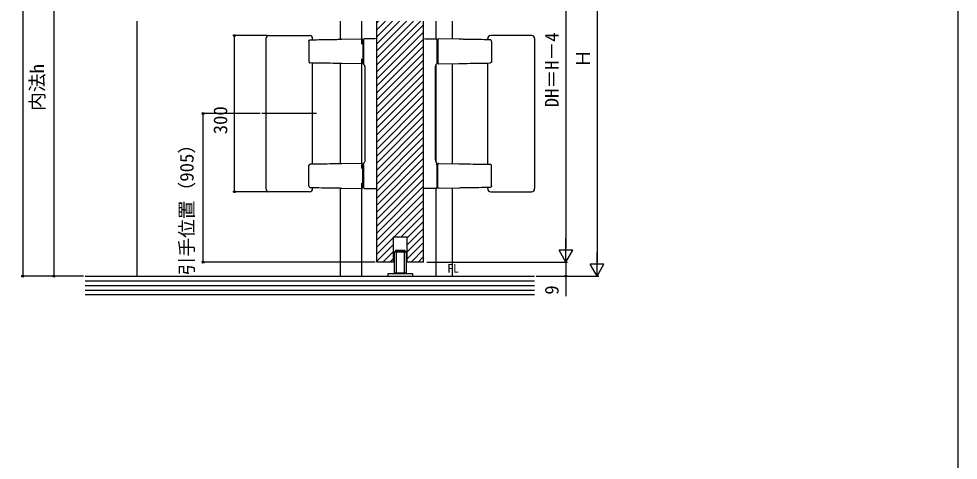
# Model space of a CAD drawing. Units: millimetres, scale not verified. Extents: x -525 to 525, y -783 to 779.
# Drawn here: x -76 to 525, y 8 to 290 of the extents above; entities that cross this region are included whole.
import ezdxf
from ezdxf.enums import TextEntityAlignment as Align

# ---------------------------------------------------------------- set-up
doc = ezdxf.new("R2010")
doc.units = ezdxf.units.MM
doc.header["$LTSCALE"] = 4
for name, color, linetype in [('0-2_USER1', 3, 'Continuous'), ('0-4_YKK_12', 2, 'Continuous'), ('0-5_YKK_13', 4, 'Continuous'), ('0-7_YKK_D', 6, 'Continuous'), ('0-8_YKK_ZWAK', 7, 'Continuous'), ('0-9_YSS_K', 3, 'Continuous')]:
    doc.layers.add(name, color=color, linetype=linetype)
doc.styles.add('ＭＳ ゴシック', font='')
doc.styles.get('ＭＳ ゴシック').set_extended_font_data('MS Gothic')

msp = doc.modelspace()

# ---------------------------------------------------------------- linework, layer by layer
at = {"layer": '0-4_YKK_12'}
for p, q in [((143.505, 274.224), (143.505, 288.899)), ((153.005, 134.69), (153.005, 288.899)), ((153.005, 287.852), (154.052, 288.899)), ((153.005, 283.362), (158.542, 288.899)), ((153.005, 278.872), (163.032, 288.899)), ((153.005, 274.382), (167.523, 288.899)), ((153.005, 269.892), (172.013, 288.899)), ((153.005, 265.402), (176.503, 288.899)), ((153.005, 260.911), (180.993, 288.899)), ((183.005, 134.69), (183.005, 288.899)), ((191.005, 277.534), (191.005, 288.899)), ((201.505, 277.358), (201.505, 288.899)), ((153.005, 256.421), (183.005, 286.421)), ((153.005, 251.931), (183.005, 281.931)), ((153.005, 247.441), (183.005, 277.441)), ((153.005, 242.951), (183.005, 272.951)), ((143.505, 194.524), (143.505, 264.824)), ((153.005, 238.461), (183.005, 268.461)), ((153.005, 233.971), (183.005, 263.971)), ((153.005, 229.481), (183.005, 259.481)), ((191.005, 198.407), (191.005, 260.94)), ((201.505, 197.658), (201.505, 261.689)), ((153.005, 224.99), (183.005, 254.99)), ((153.005, 220.5), (183.005, 250.5)), ((153.005, 216.01), (183.005, 246.01)), ((153.005, 211.52), (183.005, 241.52)), ((153.005, 207.03), (183.005, 237.03)), ((114.505, 229.674), (79.505, 229.674)), ((153.005, 202.54), (183.005, 232.54)), ((153.005, 198.05), (183.005, 228.05)), ((153.005, 193.56), (183.005, 223.56)), ((153.005, 189.069), (183.005, 219.069)), ((153.005, 184.579), (183.005, 214.579)), ((153.005, 180.089), (183.005, 210.089)), ((153.005, 175.599), (183.005, 205.599)), ((153.005, 171.109), (183.005, 201.109)), ((153.005, 166.619), (183.005, 196.619)), ((153.005, 162.129), (183.005, 192.129)), ((153.005, 157.638), (183.005, 187.638)), ((143.505, 125.688), (143.505, 185.124)), ((153.005, 153.148), (183.005, 183.148)), ((191.005, 125.688), (191.005, 181.813)), ((201.505, 125.688), (201.505, 181.989)), ((153.005, 148.658), (183.005, 178.658)), ((153.005, 144.168), (183.005, 174.168)), ((164.017, 150.69), (183.005, 169.678)), ((168.508, 150.69), (183.005, 165.188)), ((172.505, 150.198), (183.005, 160.698)), ((172.505, 145.708), (183.005, 156.208)), ((172.505, 141.217), (183.005, 151.717)), ((153.005, 139.678), (163.505, 150.178)), ((153.005, 135.188), (163.505, 145.688)), ((172.505, 136.727), (183.005, 147.227)), ((156.998, 134.69), (163.505, 141.198)), ((174.958, 134.69), (183.005, 142.737)), ((179.448, 134.69), (183.005, 138.247)), ((163.505, 134.69), (153.005, 134.69)), ((161.488, 134.69), (163.505, 136.708)), ((183.005, 134.69), (172.505, 134.69))]:
    msp.add_line(p, q, dxfattribs=at)
msp.add_lwpolyline([(172.505, 134.69), (172.505, 150.69), (163.505, 150.69), (163.505, 134.69)], dxfattribs=at)
at = {"layer": '0-5_YKK_13'}
for p, q in [((82.005, 277.674), (82.005, 181.674)), ((84.005, 279.674), (86.977, 279.674)), ((86.977, 279.674), (88.52, 279.674)), ((88.52, 279.674), (105.491, 279.674)), ((105.491, 279.674), (107.033, 279.674)), ((107.033, 279.674), (110.005, 279.674)), ((110.431, 276.936), (112.199, 276.968)), ((112.005, 276.965), (112.005, 277.674)), ((130.578, 277.289), (143.497, 277.515)), ((144.005, 277.015), (144.005, 262.032)), ((144.505, 276.538), (144.505, 262.449)), ((153.005, 277.674), (151.733, 277.651)), ((153.005, 276.674), (153.005, 277.674)), ((153.005, 182.673), (153.005, 276.674)), ((183.005, 277.674), (184.278, 277.651)), ((183.005, 276.674), (183.005, 277.674)), ((183.005, 182.673), (183.005, 276.674)), ((191.505, 276.538), (191.505, 262.449)), ((192.005, 277.015), (192.005, 262.032)), ((205.433, 277.289), (192.514, 277.515)), ((225.579, 276.936), (223.811, 276.968)), ((224.005, 276.965), (224.005, 277.674)), ((228.977, 279.674), (226.005, 279.674)), ((230.52, 279.674), (228.977, 279.674)), ((247.491, 279.674), (230.52, 279.674)), ((249.033, 279.674), (247.491, 279.674)), ((252.005, 279.674), (249.033, 279.674)), ((254.005, 277.674), (254.005, 181.674)), ((109.599, 275.93), (109.599, 263.117)), ((144.505, 274.224), (144.005, 274.224)), ((191.505, 274.224), (192.005, 274.224)), ((226.412, 275.93), (226.412, 263.117)), ((144.505, 264.824), (144.005, 264.824)), ((191.505, 264.824), (192.005, 264.824)), ((112.199, 262.079), (110.431, 262.111)), ((112.005, 197.265), (112.005, 262.082)), ((143.497, 261.532), (130.578, 261.758)), ((145.505, 200.074), (145.505, 259.273)), ((190.505, 200.074), (190.505, 259.273)), ((192.514, 261.532), (205.433, 261.758)), ((223.811, 262.079), (225.579, 262.111)), ((224.005, 197.265), (224.005, 262.082)), ((109.599, 183.417), (109.599, 196.23)), ((112.199, 197.268), (110.431, 197.236)), ((143.497, 197.815), (130.578, 197.589)), ((144.005, 182.332), (144.005, 197.315)), ((144.505, 194.524), (144.005, 194.524)), ((144.505, 196.898), (144.505, 182.809)), ((191.505, 196.898), (191.505, 182.809)), ((191.505, 194.524), (192.005, 194.524)), ((192.005, 182.332), (192.005, 197.315)), ((192.514, 197.815), (205.433, 197.589)), ((223.811, 197.268), (225.579, 197.236)), ((226.412, 183.417), (226.412, 196.23)), ((110.431, 182.411), (112.199, 182.379)), ((112.005, 181.674), (112.005, 182.382)), ((130.578, 182.058), (143.497, 181.832)), ((144.505, 185.124), (144.005, 185.124)), ((191.505, 185.124), (192.005, 185.124)), ((205.433, 182.058), (192.514, 181.832)), ((225.579, 182.411), (223.811, 182.379)), ((224.005, 181.674), (224.005, 182.382)), ((86.977, 179.674), (84.005, 179.674)), ((88.52, 179.674), (86.977, 179.674)), ((105.491, 179.674), (88.52, 179.674)), ((107.033, 179.674), (105.491, 179.674)), ((110.005, 179.674), (107.033, 179.674)), ((226.005, 179.674), (228.977, 179.674)), ((228.977, 179.674), (230.52, 179.674)), ((230.52, 179.674), (247.491, 179.674)), ((247.491, 179.674), (249.033, 179.674)), ((249.033, 179.674), (252.005, 179.674)), ((164.255, 140.987), (164.455, 141.187)), ((171.555, 141.187), (164.455, 141.187)), ((165.005, 141.987), (165.205, 142.187)), ((165.005, 141.987), (165.005, 141.187)), ((165.005, 141.987), (171.005, 141.987)), ((165.205, 142.187), (170.805, 142.187)), ((165.505, 141.187), (165.505, 127.187)), ((170.505, 141.187), (170.505, 127.187)), ((171.005, 141.987), (170.805, 142.187)), ((171.005, 141.987), (171.005, 141.187)), ((171.755, 140.987), (171.555, 141.187)), ((171.755, 140.987), (171.755, 127.587)), ((171.755, 127.587), (164.255, 127.587)), ((164.455, 127.387), (164.255, 127.587)), ((171.555, 127.387), (164.455, 127.387)), ((171.555, 127.387), (171.755, 127.587))]:
    msp.add_line(p, q, dxfattribs=at)
for points in [[(109.599, 275.93), (109.605, 276.086), (109.637, 276.238), (109.686, 276.381), (109.752, 276.512), (109.833, 276.629), (109.929, 276.731), (110.039, 276.816), (110.161, 276.879), (110.293, 276.922), (110.431, 276.936)], [(112.199, 276.968), (112.392, 276.972), (112.57, 276.975), (112.726, 276.978)], [(112.726, 276.978), (114.372, 277.006), (116.061, 277.036), (117.792, 277.066), (119.565, 277.097), (121.376, 277.129), (123.225, 277.161), (125.111, 277.194), (127.032, 277.227)], [(127.032, 277.227), (127.577, 277.237), (128.146, 277.247), (128.736, 277.257), (129.341, 277.268), (129.956, 277.278), (130.578, 277.289)], [(144.505, 277.034), (144.505, 277.023), (144.505, 276.992), (144.505, 276.939), (144.505, 276.866), (144.505, 276.771), (144.505, 276.66), (144.505, 276.538)], [(151.733, 277.651), (149.432, 277.611), (147.185, 277.572), (144.997, 277.534)], [(184.278, 277.651), (186.578, 277.611), (188.825, 277.572), (191.014, 277.534)], [(191.505, 277.034), (191.505, 277.023), (191.505, 276.992), (191.505, 276.939), (191.505, 276.866), (191.505, 276.771), (191.505, 276.66), (191.505, 276.538)], [(208.979, 277.227), (208.434, 277.237), (207.865, 277.247), (207.275, 277.257), (206.67, 277.268), (206.054, 277.278), (205.433, 277.289)], [(223.284, 276.978), (221.639, 277.006), (219.95, 277.036), (218.218, 277.066), (216.446, 277.097), (214.635, 277.129), (212.785, 277.161), (210.9, 277.194), (208.979, 277.227)], [(223.811, 276.968), (223.619, 276.972), (223.441, 276.975), (223.284, 276.978)], [(226.412, 275.93), (226.406, 276.086), (226.374, 276.238), (226.325, 276.381), (226.259, 276.512), (226.178, 276.629), (226.082, 276.731), (225.972, 276.816), (225.85, 276.879), (225.718, 276.922), (225.579, 276.936)], [(109.599, 263.117), (109.605, 262.961), (109.637, 262.809), (109.686, 262.666), (109.752, 262.535), (109.833, 262.418), (109.929, 262.316), (110.039, 262.231), (110.161, 262.168), (110.293, 262.125), (110.431, 262.111)], [(112.726, 262.069), (112.57, 262.072), (112.392, 262.075), (112.199, 262.079)], [(127.032, 261.82), (125.111, 261.853), (123.225, 261.886), (121.376, 261.919), (119.565, 261.95), (117.792, 261.981), (116.061, 262.011), (114.372, 262.041), (112.726, 262.069)], [(130.578, 261.758), (129.956, 261.769), (129.341, 261.779), (128.736, 261.79), (128.146, 261.8), (127.577, 261.81), (127.032, 261.82)], [(144.505, 262.449), (144.505, 262.296), (144.505, 262.164), (144.505, 262.064), (144.505, 261.952), (144.505, 261.735)], [(145.505, 259.275), (145.498, 259.56), (145.453, 259.844), (145.386, 260.12), (145.296, 260.387), (145.183, 260.637), (145.062, 260.854), (144.959, 261.01), (144.887, 261.108), (144.837, 261.171), (144.8, 261.215), (144.745, 261.278), (144.704, 261.321), (144.675, 261.349)], [(190.505, 259.275), (190.513, 259.56), (190.558, 259.844), (190.625, 260.12), (190.715, 260.387), (190.828, 260.637), (190.949, 260.854), (191.052, 261.01), (191.124, 261.108), (191.173, 261.171), (191.211, 261.215), (191.266, 261.278), (191.307, 261.321), (191.335, 261.349)], [(191.505, 262.449), (191.505, 262.296), (191.505, 262.164), (191.505, 262.064), (191.505, 261.952), (191.505, 261.735)], [(205.433, 261.758), (206.054, 261.769), (206.67, 261.779), (207.275, 261.79), (207.865, 261.8), (208.434, 261.81), (208.979, 261.82)], [(208.979, 261.82), (210.9, 261.853), (212.785, 261.886), (214.635, 261.919), (216.446, 261.95), (218.218, 261.981), (219.95, 262.011), (221.639, 262.041), (223.284, 262.069)], [(223.284, 262.069), (223.441, 262.072), (223.619, 262.075), (223.811, 262.079)], [(226.412, 263.117), (226.406, 262.961), (226.374, 262.809), (226.325, 262.666), (226.259, 262.535), (226.178, 262.418), (226.082, 262.316), (225.972, 262.231), (225.85, 262.168), (225.718, 262.125), (225.579, 262.111)], [(145.505, 200.072), (145.498, 199.787), (145.453, 199.503), (145.386, 199.227), (145.296, 198.96), (145.183, 198.71), (145.062, 198.493), (144.959, 198.337), (144.887, 198.239), (144.837, 198.176), (144.8, 198.132), (144.745, 198.069), (144.704, 198.026), (144.675, 197.998)], [(190.505, 200.072), (190.513, 199.787), (190.558, 199.503), (190.625, 199.227), (190.715, 198.96), (190.828, 198.71), (190.949, 198.493), (191.052, 198.337), (191.124, 198.239), (191.173, 198.176), (191.211, 198.132), (191.266, 198.069), (191.307, 198.026), (191.335, 197.998)], [(109.599, 196.23), (109.605, 196.386), (109.637, 196.538), (109.686, 196.681), (109.752, 196.812), (109.833, 196.929), (109.929, 197.031), (110.039, 197.116), (110.161, 197.179), (110.293, 197.222), (110.431, 197.236)], [(112.726, 197.278), (112.57, 197.275), (112.392, 197.272), (112.199, 197.268)], [(127.032, 197.527), (125.111, 197.494), (123.225, 197.461), (121.376, 197.429), (119.565, 197.397), (117.792, 197.366), (116.061, 197.336), (114.372, 197.306), (112.726, 197.278)], [(130.578, 197.589), (129.956, 197.578), (129.341, 197.568), (128.736, 197.557), (128.146, 197.547), (127.577, 197.537), (127.032, 197.527)], [(144.505, 196.898), (144.505, 197.051), (144.505, 197.183), (144.505, 197.283), (144.505, 197.395), (144.505, 197.612)], [(191.505, 196.898), (191.505, 197.051), (191.505, 197.183), (191.505, 197.283), (191.505, 197.395), (191.505, 197.612)], [(205.433, 197.589), (206.054, 197.578), (206.67, 197.568), (207.275, 197.557), (207.865, 197.547), (208.434, 197.537), (208.979, 197.527)], [(208.979, 197.527), (210.9, 197.494), (212.785, 197.461), (214.635, 197.429), (216.446, 197.397), (218.218, 197.366), (219.95, 197.336), (221.639, 197.306), (223.284, 197.278)], [(223.284, 197.278), (223.441, 197.275), (223.619, 197.272), (223.811, 197.268)], [(226.412, 196.23), (226.406, 196.386), (226.374, 196.538), (226.325, 196.681), (226.259, 196.812), (226.178, 196.929), (226.082, 197.031), (225.972, 197.116), (225.85, 197.179), (225.718, 197.222), (225.579, 197.236)], [(109.599, 183.417), (109.605, 183.261), (109.637, 183.109), (109.686, 182.966), (109.752, 182.835), (109.833, 182.718), (109.929, 182.616), (110.039, 182.531), (110.161, 182.468), (110.293, 182.425), (110.431, 182.411)], [(112.199, 182.379), (112.392, 182.375), (112.57, 182.372), (112.726, 182.369)], [(112.726, 182.369), (114.372, 182.341), (116.061, 182.311), (117.792, 182.281), (119.565, 182.25), (121.376, 182.219), (123.225, 182.186), (125.111, 182.153), (127.032, 182.12)], [(127.032, 182.12), (127.577, 182.11), (128.146, 182.1), (128.736, 182.09), (129.341, 182.079), (129.956, 182.069), (130.578, 182.058)], [(144.505, 182.809), (144.505, 182.642), (144.505, 182.5), (144.505, 182.396), (144.505, 182.334), (144.505, 182.313)], [(144.997, 181.813), (147.185, 181.775), (149.432, 181.736), (151.733, 181.696)], [(151.733, 181.696), (153.005, 181.674), (153.005, 182.673)], [(184.278, 181.696), (183.005, 181.674), (183.005, 182.673)], [(191.014, 181.813), (188.825, 181.775), (186.578, 181.736), (184.278, 181.696)], [(191.505, 182.809), (191.505, 182.642), (191.505, 182.5), (191.505, 182.396), (191.505, 182.334), (191.505, 182.313)], [(208.979, 182.12), (208.434, 182.11), (207.865, 182.1), (207.275, 182.09), (206.67, 182.079), (206.054, 182.069), (205.433, 182.058)], [(223.284, 182.369), (221.639, 182.341), (219.95, 182.311), (218.218, 182.281), (216.446, 182.25), (214.635, 182.219), (212.785, 182.186), (210.9, 182.153), (208.979, 182.12)], [(223.811, 182.379), (223.619, 182.375), (223.441, 182.372), (223.284, 182.369)], [(226.412, 183.417), (226.406, 183.261), (226.374, 183.109), (226.325, 182.966), (226.259, 182.835), (226.178, 182.718), (226.082, 182.616), (225.972, 182.531), (225.85, 182.468), (225.718, 182.425), (225.579, 182.411)], [(171.755, 140.987), (164.255, 140.987), (164.255, 127.587)]]:
    msp.add_lwpolyline(points, dxfattribs=at)
msp.add_lwpolyline([(160.005, 125.687), (176.005, 125.687), (176.005, 127.187), (160.005, 127.187)], close=True, dxfattribs=at)
for centre, radius, start, end in [((84.005, 277.674), 2, 90, 180), ((110.005, 277.674), 2, 0, 90), ((143.505, 277.015), 0.5, 360, 91), ((145.005, 277.034), 0.5, 91, 180), ((191.005, 277.034), 0.5, 0, 89), ((192.505, 277.015), 0.5, 89, 180), ((226.005, 277.674), 2, 90, 180), ((252.005, 277.674), 2, 0, 90), ((143.505, 262.032), 0.5, 269, 360), ((145.054, 261.746), 0.549, 181.22314, 226.35948), ((190.956, 261.746), 0.549, 313.64052, 358.77686), ((192.505, 262.032), 0.5, 180, 271), ((143.505, 197.315), 0.5, 0, 91), ((145.054, 197.601), 0.549, 133.64052, 178.77686), ((190.956, 197.601), 0.549, 1.22314, 46.35948), ((192.505, 197.315), 0.5, 89, 180), ((84.005, 181.674), 2, 180, 270), ((110.005, 181.674), 2, 270, 0), ((143.505, 182.332), 0.5, 269, 0), ((145.005, 182.313), 0.5, 180, 269), ((191.005, 182.313), 0.5, 271, 0), ((192.505, 182.332), 0.5, 180, 271), ((226.005, 181.674), 2, 180, 270), ((252.005, 181.674), 2, 270, 0)]:
    msp.add_arc(centre, radius, start, end, dxfattribs=at)
at = {"layer": '0-7_YKK_D'}
for p, q in [((274.005, 401.945), (274.005, 143.44)), ((294.005, 396.945), (294.005, 134.438)), ((-73.495, 395.695), (-73.495, 125.688)), ((-53.495, 381.695), (-53.495, 125.688)), ((83.005, 279.674), (61.005, 279.674)), ((62.005, 179.674), (62.005, 279.674)), ((78.505, 229.674), (41.005, 229.674)), ((42.005, 134.69), (42.005, 229.674)), ((83.005, 179.674), (61.005, 179.674)), ((274.005, 134.69), (274.005, 149.845)), ((274.005, 134.69), (269.63, 142.268)), ((278.38, 142.268), (269.63, 142.268)), ((274.005, 134.69), (278.38, 142.268)), ((294.005, 125.688), (294.005, 140.844)), ((152.005, 134.69), (41.005, 134.69)), ((185.005, 134.69), (275.005, 134.69)), ((185.005, 134.69), (275.005, 134.69)), ((294.005, 125.688), (289.63, 133.266)), ((298.38, 133.266), (289.63, 133.266)), ((294.005, 125.688), (298.38, 133.266)), ((-34.495, 125.688), (-74.495, 125.688)), ((-34.495, 125.688), (-54.495, 125.688)), ((255.005, 125.688), (295.005, 125.688)), ((255.005, 125.688), (275.005, 125.688))]:
    msp.add_line(p, q, dxfattribs=at)
msp.add_lwpolyline([(274.005, 134.69), (274.005, 125.688), (274.005, 112.745)], dxfattribs=at)
for centre, radius in [((62.005, 279.674), 0.531), ((42.005, 229.674), 0.637), ((62.005, 179.674), 0.531), ((42.005, 134.69), 0.637), ((-73.495, 125.688), 0.637), ((-53.495, 125.688), 0.637), ((274.005, 125.688), 0.531)]:
    msp.add_circle(centre, radius, dxfattribs=at)
at = {"layer": '0-8_YKK_ZWAK'}
msp.add_lwpolyline([(-525, -783.3), (525, -783.3), (525, 746.7)], dxfattribs=at)
at = {"layer": '0-9_YSS_K'}
for p, q in [((-0.495, 288.899), (-0.495, 125.688)), ((129.505, 288.899), (129.505, 277.288)), ((129.505, 261.759), (129.505, 197.588)), ((129.505, 182.059), (129.505, 125.688)), ((-33.495, 125.688), (254.005, 125.688)), ((-33.495, 122.688), (254.005, 122.688)), ((-33.495, 119.688), (254.005, 119.688)), ((-33.495, 116.688), (254.005, 116.688)), ((254.005, 113.688), (-33.495, 113.688))]:
    msp.add_line(p, q, dxfattribs=at)

# ---------------------------------------------------------------- texts
at = {"layer": '0-2_USER1', "style": 'ＭＳ ゴシック'}
msp.add_text('FL', height=5.499, dxfattribs=at).set_placement((198.155, 126.2), align=Align.BOTTOM_LEFT)
at = {"layer": '0-7_YKK_D', "style": 'ＭＳ ゴシック'}
for s, p in [('DH＝H－4', (272.005, 233.727)), ('Ｈ', (292.005, 259.01)), ('内法h', (-57.131, 231.396)), ('300', (60.005, 216.446)), ('引手位置（905）', (38.505, 126.102)), ('9', (272.005, 113.79))]:
    msp.add_text(s, height=8.798, rotation=90, dxfattribs=at).set_placement(p, align=Align.BOTTOM_LEFT)

doc.saveas('drawing.dxf')
